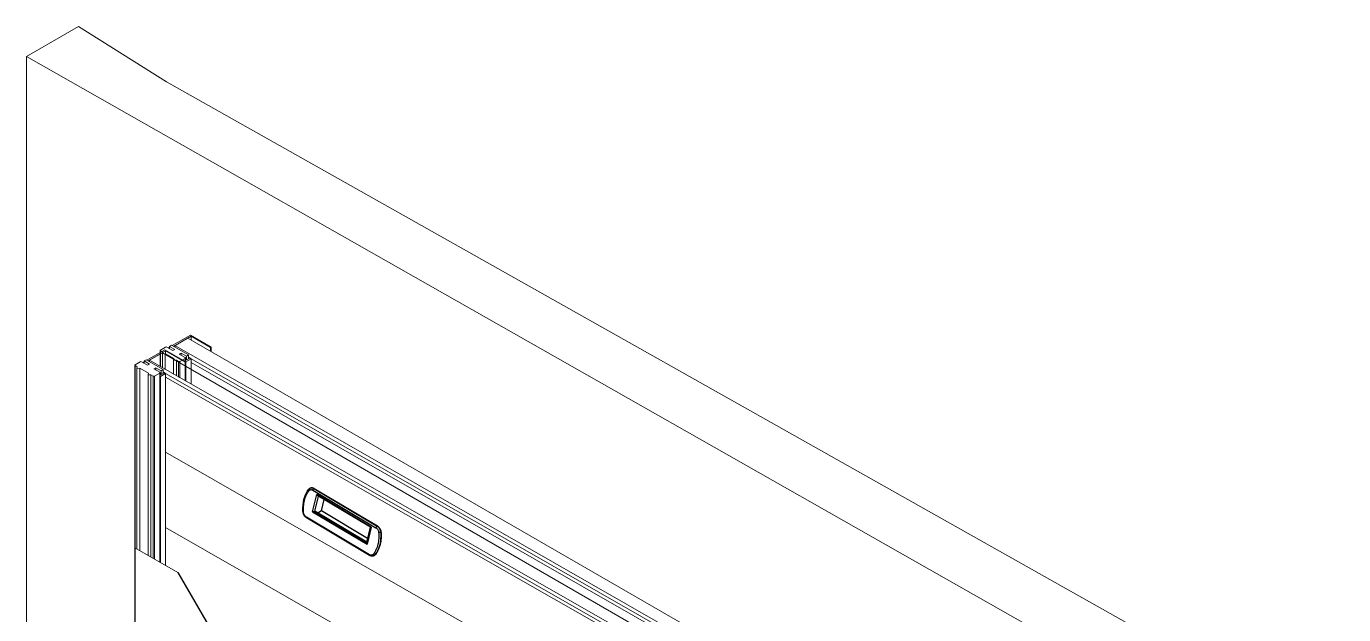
# Model space of a CAD drawing. Header units: millimetres. Extents: x 4892990 to 5673724, y 2128419 to 2381812.
# Drawn here: x 5666905 to 5668279, y 2380496 to 2381109 of the extents above; entities that cross this region are included whole.
import ezdxf

# ---------------------------------------------------------------- set-up
doc = ezdxf.new("R2010")
doc.units = ezdxf.units.MM
doc.header["$LTSCALE"] = 1000
doc.layers.get('0').update_dxf_attribs({"linetype": 'CONTINUOUS'})
doc.layers.add('BYBSE-1_DXF_CONTINUOUS_LINE', color=7, linetype='CONTINUOUS')

msp = doc.modelspace()

# ---------------------------------------------------------------- linework, layer by layer
at = {"color": 7, "linetype": 'Continuous', "lineweight": 15}
for p, q in [((5666905.37, 2381077.9), (5666959.68, 2381109.25)), ((5666959.68, 2381109.25), (5667051.65, 2381051.3)), ((5666905.37, 2381077.9), (5666905.37, 2380450.8)), ((5668224.59, 2380328.57), (5666905.37, 2381077.9)), ((5668278.89, 2380359.92), (5667051.65, 2381051.3)), ((5667076.39, 2380787.31), (5667057.38, 2380776.33)), ((5667077.07, 2380786.13), (5667058.74, 2380775.55)), ((5667073.67, 2380784.17), (5667060.1, 2380776.33)), ((5667897.75, 2380308.44), (5667073.67, 2380784.17)), ((5667076.39, 2380787.31), (5667098.11, 2380774.77)), ((5667077.07, 2380786.13), (5667097.43, 2380774.37)), ((5667077.07, 2380786.13), (5667077.07, 2380782.21)), ((5667049.91, 2380772.02), (5667030.91, 2380761.05)), ((5667050.59, 2380770.85), (5667032.27, 2380760.27)), ((5667047.2, 2380768.89), (5667033.62, 2380761.05)), ((5667044.88, 2380771.24), (5667044.88, 2380754.55)), ((5667045.16, 2380771.63), (5667050.59, 2380774.77)), ((5667047.54, 2380769.48), (5667045.16, 2380770.85)), ((5667045.16, 2380770.85), (5667045.16, 2380754.39)), ((5667047.54, 2380769.48), (5667047.2, 2380767.71)), ((5667871.28, 2380293.16), (5667047.2, 2380768.89)), ((5667049.91, 2380772.02), (5667071.64, 2380759.48)), ((5667050.59, 2380770.85), (5667070.96, 2380759.09)), ((5667050.59, 2380770.85), (5667050.59, 2380766.93)), ((5667051.95, 2380774.77), (5667058.06, 2380771.24)), ((5667054.67, 2380774.77), (5667053.31, 2380773.98)), ((5667054.67, 2380775.55), (5667056.7, 2380776.73)), ((5667060.1, 2380772.41), (5667054.67, 2380775.55)), ((5667054.67, 2380775.55), (5667054.67, 2380773.2)), ((5667056.7, 2380776.73), (5667074.35, 2380766.54)), ((5667058.06, 2380771.24), (5667060.1, 2380772.41)), ((5667060.1, 2380776.33), (5667060.1, 2380774.77)), ((5667887.73, 2380302.66), (5667060.1, 2380776.33)), ((5667064.85, 2380767.32), (5667066.89, 2380768.5)), ((5667066.89, 2380768.5), (5667072.32, 2380765.36)), ((5667066.89, 2380768.5), (5667066.89, 2380766.14)), ((5667097.43, 2380774.37), (5667098.11, 2380774.77)), ((5667097.43, 2380774.37), (5667097.43, 2380770.45)), ((5667098.11, 2380774.77), (5667098.11, 2380770.06)), ((5667018.41, 2380755.96), (5667018.41, 2380565.59)), ((5667018.69, 2380756.35), (5667024.12, 2380759.48)), ((5667021.06, 2380754.19), (5667018.69, 2380755.56)), ((5667018.69, 2380755.56), (5667018.69, 2380565.42)), ((5667025.48, 2380759.48), (5667031.59, 2380755.96)), ((5667028.19, 2380759.48), (5667026.84, 2380758.7)), ((5667028.19, 2380760.27), (5667030.23, 2380761.44)), ((5667033.62, 2380757.13), (5667028.19, 2380760.27)), ((5667028.19, 2380760.27), (5667028.19, 2380757.92)), ((5667030.23, 2380761.44), (5667047.88, 2380751.25)), ((5667031.59, 2380755.96), (5667033.62, 2380757.13)), ((5667033.62, 2380761.05), (5667033.62, 2380759.48)), ((5667687.79, 2380387.52), (5667033.62, 2380761.05)), ((5667047.2, 2380767.71), (5667050.25, 2380767.91)), ((5667047.2, 2380767.71), (5667047.2, 2380753.21)), ((5667059.08, 2380762.81), (5667050.25, 2380767.91)), ((5667050.25, 2380767.91), (5667050.25, 2380751.45)), ((5667058.74, 2380761.05), (5667059.08, 2380762.81)), ((5667061.79, 2380761.25), (5667058.74, 2380761.05)), ((5667058.74, 2380761.05), (5667058.74, 2380746.55)), ((5667064.17, 2380759.87), (5667061.79, 2380761.25)), ((5667061.79, 2380761.25), (5667061.79, 2380744.79)), ((5667064.17, 2380743.42), (5667064.17, 2380759.87)), ((5667070.96, 2380763.79), (5667064.85, 2380767.32)), ((5667065.53, 2380759.87), (5667070.96, 2380763.01)), ((5667065.53, 2380759.87), (5667065.53, 2380742.63)), ((5667070.96, 2380739.5), (5667070.96, 2380763.01)), ((5667071.64, 2380759.48), (5667070.96, 2380759.87)), ((5667070.96, 2380759.09), (5667071.64, 2380759.48)), ((5667070.96, 2380759.09), (5667070.96, 2380755.17)), ((5667071.24, 2380760.27), (5667071.24, 2380763.4)), ((5667071.24, 2380761.28), (5667071.64, 2380761.05)), ((5667071.64, 2380761.05), (5667075.03, 2380763.01)), ((5667077.07, 2380762.62), (5667071.64, 2380759.48)), ((5667071.64, 2380759.48), (5667071.64, 2380739.1)), ((5667071.64, 2380759.48), (5667071.64, 2380754.78)), ((5667072.32, 2380765.36), (5667074.35, 2380766.54)), ((5667072.32, 2380765.36), (5667072.32, 2380761.44)), ((5667074.35, 2380766.54), (5667074.35, 2380762.62)), ((5667074.35, 2380764.18), (5667077.07, 2380762.62)), ((5667075.03, 2380763.01), (5667074.35, 2380763.4)), ((5667077.07, 2380762.62), (5667077.07, 2380735.97)), ((5667863.29, 2380312.85), (5667077.07, 2380762.62)), ((5667858.54, 2380311.67), (5667077.07, 2380758.7)), ((5667021.06, 2380754.19), (5667020.73, 2380752.43)), ((5667020.73, 2380752.43), (5667023.78, 2380752.62)), ((5667020.73, 2380752.43), (5667020.73, 2380564.26)), ((5667032.6, 2380747.53), (5667023.78, 2380752.62)), ((5667023.78, 2380752.62), (5667023.78, 2380562.5)), ((5667032.27, 2380745.77), (5667032.6, 2380747.53)), ((5667035.32, 2380745.96), (5667032.27, 2380745.77)), ((5667032.27, 2380745.77), (5667032.27, 2380557.64)), ((5667037.7, 2380744.59), (5667035.32, 2380745.96)), ((5667035.32, 2380745.96), (5667035.32, 2380555.89)), ((5667037.7, 2380554.52), (5667037.7, 2380744.59)), ((5667038.37, 2380752.04), (5667040.41, 2380753.21)), ((5667044.48, 2380748.51), (5667038.37, 2380752.04)), ((5667039.05, 2380744.59), (5667044.48, 2380747.73)), ((5667039.05, 2380744.59), (5667039.05, 2380553.74)), ((5667040.41, 2380753.21), (5667045.84, 2380750.08)), ((5667040.41, 2380753.21), (5667040.41, 2380750.86)), ((5667044.48, 2380550.63), (5667044.48, 2380747.73)), ((5667045.16, 2380744.2), (5667044.48, 2380744.59)), ((5667044.77, 2380744.98), (5667044.77, 2380748.12)), ((5667044.77, 2380746), (5667045.16, 2380745.77)), ((5667045.16, 2380745.77), (5667048.56, 2380747.73)), ((5667050.59, 2380747.33), (5667045.16, 2380744.2)), ((5667045.16, 2380744.2), (5667045.16, 2380550.24)), ((5667045.84, 2380750.08), (5667047.88, 2380751.25)), ((5667045.84, 2380750.08), (5667045.84, 2380746.16)), ((5667047.88, 2380751.25), (5667047.88, 2380747.33)), ((5667047.88, 2380748.9), (5667050.59, 2380747.33)), ((5667048.56, 2380747.73), (5667047.88, 2380748.12)), ((5667050.59, 2380747.33), (5667050.59, 2380547.13)), ((5667689.56, 2380382.57), (5667050.59, 2380747.33)), ((5667690.3, 2380378.23), (5667050.59, 2380743.41)), ((5667827.04, 2380220.9), (5667050.59, 2380665.03)), ((5667827.04, 2380142.52), (5667050.59, 2380586.64)), ((5667063.42, 2380539.77), (5667018.41, 2380565.59))]:
    msp.add_line(p, q, dxfattribs=at)
at = {"ltscale": 4}
for p, q in [((5667018.41, 2380565.59), (5667018.41, 2380426.73)), ((5667063.42, 2380539.77), (5667115.46, 2380449.92))]:
    msp.add_line(p, q, dxfattribs=at)
at = {"color": 7, "linetype": 'Continuous', "lineweight": 15}
for centre, radius, start, end in [((5667045.31, 2380771.24), 0.419, 110.78342, 249.21658), ((5667051.27, 2380773.46), 1.48, 62.60967, 117.39033), ((5667018.84, 2380755.96), 0.419, 110.78342, 249.21658), ((5667024.8, 2380758.17), 1.48, 62.60967, 117.39033), ((5667064.85, 2380761.18), 1.48, 242.60967, 297.39033), ((5667070.81, 2380763.4), 0.419, 290.78342, 69.21658), ((5667038.37, 2380745.9), 1.48, 242.60967, 297.39033), ((5667044.34, 2380748.12), 0.419, 290.78342, 69.21658)]:
    msp.add_arc(centre, radius, start, end, dxfattribs=at)
at = {"layer": 'BYBSE-1_DXF_CONTINUOUS_LINE', "color": 7, "linetype": 'Continuous'}
for p, q in [((5667201.21, 2380627.71), (5667200.83, 2380627.47)), ((5667203.73, 2380603.1), (5667208.11, 2380621.08)), ((5667204.14, 2380625.52), (5667269.89, 2380586.26)), ((5667205.64, 2380627.46), (5667205.26, 2380627.21)), ((5667205.26, 2380627.21), (5667271.01, 2380587.95)), ((5667205.64, 2380627.46), (5667271.39, 2380588.2)), ((5667206.34, 2380603.5), (5667210.13, 2380619.07)), ((5667265.04, 2380587.07), (5667208.11, 2380621.08)), ((5667264.05, 2380586.87), (5667209.34, 2380619.55)), ((5667205.74, 2380603.48), (5667260.15, 2380570.98)), ((5667205.91, 2380603.51), (5667260.19, 2380571.08)), ((5667260.23, 2380571.3), (5667206.31, 2380603.51)), ((5667212.96, 2380603.94), (5667209.43, 2380601.65)), ((5667212.96, 2380603.94), (5667215.81, 2380615.68)), ((5667261.17, 2380575.15), (5667212.96, 2380603.94)), ((5667263.07, 2380558.25), (5667197.33, 2380597.51)), ((5667263.17, 2380557.55), (5667197.42, 2380596.82)), ((5667203.73, 2380603.1), (5667260.67, 2380569.1)), ((5667264.02, 2380586.88), (5667260.15, 2380570.97)), ((5667265.04, 2380587.07), (5667260.67, 2380569.1)), ((5667271.39, 2380588.2), (5667271.01, 2380587.95)), ((5667275.09, 2380582.33), (5667274.7, 2380582.08)), ((5667268.45, 2380557.64), (5667268.06, 2380557.39)), ((5667269.27, 2380558.41), (5667268.88, 2380558.16))]:
    msp.add_line(p, q, dxfattribs=at)
for centre, radius, start, end in [((5667200.35, 2380626.15), 0.647, 143.09251, 150.15111), ((5667202.54, 2380624.83), 3.14, 114.71924, 122.99568), ((5667202.56, 2380624.79), 3.19, 111.00227, 114.71984), ((5667266.36, 2380560.01), 3.12, 303.01264, 307.23309), ((5667266.35, 2380560.03), 3.15, 307.2399, 311.21221), ((5667266.71, 2380560.3), 3.17, 303.09692, 315.25973), ((5667248.32, 2380573.58), 25.71, 323.13507, 324.04255), ((5667266.61, 2380560.4), 3.32, 315.27424, 323.14798)]:
    msp.add_arc(centre, radius, start, end, dxfattribs=at)
for points, knots in [([(5667193.92, 2380602.39), (5667193.72, 2380604.65), (5667193.65, 2380609.11), (5667194.6, 2380615.57), (5667196.6, 2380621.46), (5667198.65, 2380624.96), (5667199.84, 2380626.54)], [0, 0, 0, 0, 0.2687507, 0.5244558, 0.7675408, 1, 1, 1, 1]), ([(5667194.52, 2380601.97), (5667194.32, 2380604.16), (5667194.25, 2380608.45), (5667195.16, 2380614.66), (5667197.07, 2380620.29), (5667199.03, 2380623.63), (5667200.15, 2380625.13)], [0, 0, 0, 0, 0.2705888, 0.526989, 0.7694555, 1, 1, 1, 1]), ([(5667200.15, 2380625.13), (5667200.05, 2380625.23), (5667199.88, 2380625.45), (5667199.72, 2380625.81), (5667199.68, 2380626.16), (5667199.74, 2380626.38), (5667199.79, 2380626.47)], [0, 0, 0, 0, 0.2903375, 0.5556665, 0.7902584, 1, 1, 1, 1]), ([(5667199.84, 2380626.54), (5667199.97, 2380626.72), (5667200.28, 2380627.06), (5667200.64, 2380627.34), (5667200.83, 2380627.47)], [0, 0, 0, 0, 0.5009986, 1, 1, 1, 1]), ([(5667200.15, 2380625.13), (5667200.25, 2380625.27), (5667200.49, 2380625.52), (5667200.91, 2380625.82), (5667201.38, 2380626.02), (5667202.09, 2380626.15), (5667203.06, 2380626.06), (5667203.79, 2380625.73), (5667204.14, 2380625.52)], [0, 0, 0, 0, 0.1166808, 0.2317476, 0.3475708, 0.4665596, 0.7199032, 1, 1, 1, 1]), ([(5667201.21, 2380627.71), (5667201.5, 2380627.91), (5667202.18, 2380628.2), (5667203.32, 2380628.29), (5667204.51, 2380628.04), (5667205.27, 2380627.68), (5667205.64, 2380627.46)], [0, 0, 0, 0, 0.2268499, 0.4650398, 0.7220525, 1, 1, 1, 1]), ([(5667201.41, 2380627.76), (5667201.7, 2380627.87), (5667202.32, 2380628.02), (5667203.29, 2380627.98), (5667204.3, 2380627.72), (5667204.94, 2380627.4), (5667205.26, 2380627.21)], [0, 0, 0, 0, 0.2276838, 0.4682451, 0.7254807, 1, 1, 1, 1]), ([(5667204.14, 2380625.52), (5667204.18, 2380625.69), (5667204.31, 2380626.03), (5667204.57, 2380626.5), (5667204.88, 2380626.91), (5667205.13, 2380627.13), (5667205.26, 2380627.21)], [0, 0, 0, 0, 0.2474259, 0.5193356, 0.7809739, 1, 1, 1, 1]), ([(5667209.34, 2380619.54), (5667209.21, 2380619.62), (5667208.96, 2380619.82), (5667208.52, 2380620.32), (5667208.25, 2380620.76), (5667208.11, 2380621.08)], [0, 0, 0, 0, 0.230471, 0.477407, 1, 1, 1, 1]), ([(5667203.73, 2380603.1), (5667203.88, 2380603.12), (5667204.2, 2380603.17), (5667204.69, 2380603.27), (5667205.21, 2380603.38), (5667205.56, 2380603.46), (5667205.74, 2380603.48)], [0, 0, 0, 0, 0.2213624, 0.4704968, 0.7382317, 1, 1, 1, 1]), ([(5667205.74, 2380603.48), (5667205.75, 2380603.48), (5667205.81, 2380603.49), (5667205.86, 2380603.5), (5667205.91, 2380603.51)], [0, 0, 0, 0, 0.2543782, 1, 1, 1, 1]), ([(5667205.91, 2380603.51), (5667205.99, 2380603.52), (5667206.12, 2380603.55), (5667206.26, 2380603.54), (5667206.31, 2380603.51)], [0, 0, 0, 0, 0.5965311, 1, 1, 1, 1]), ([(5667197.42, 2380596.82), (5667196.94, 2380597.11), (5667196.04, 2380597.82), (5667194.97, 2380599.17), (5667194.22, 2380600.71), (5667193.97, 2380601.83), (5667193.92, 2380602.39)], [0, 0, 0, 0, 0.247102, 0.5008333, 0.7540962, 1, 1, 1, 1]), ([(5667194.52, 2380601.97), (5667194.43, 2380601.99), (5667194.28, 2380602.03), (5667194.09, 2380602.13), (5667193.96, 2380602.24), (5667193.92, 2380602.34), (5667193.92, 2380602.39)], [0, 0, 0, 0, 0.3283887, 0.6016675, 0.8196561, 1, 1, 1, 1]), ([(5667197.33, 2380597.51), (5667196.94, 2380597.74), (5667196.22, 2380598.32), (5667195.36, 2380599.4), (5667194.76, 2380600.64), (5667194.55, 2380601.53), (5667194.52, 2380601.97)], [0, 0, 0, 0, 0.2454308, 0.501316, 0.7564997, 1, 1, 1, 1]), ([(5667197.33, 2380597.51), (5667197.31, 2380597.43), (5667197.28, 2380597.29), (5667197.28, 2380597.08), (5667197.32, 2380596.92), (5667197.39, 2380596.84), (5667197.42, 2380596.82)], [0, 0, 0, 0, 0.3324861, 0.6071563, 0.8236101, 1, 1, 1, 1]), ([(5667265.04, 2380587.07), (5667264.93, 2380587.03), (5667264.71, 2380586.97), (5667264.46, 2380586.9), (5667264.29, 2380586.87), (5667264.18, 2380586.86), (5667264.11, 2380586.85), (5667264.06, 2380586.86), (5667264.05, 2380586.87)], [0, 0, 0, 0, 0.3578692, 0.6532848, 0.7734682, 0.8726289, 0.9485038, 1, 1, 1, 1]), ([(5667272.7, 2380581.8), (5667272.89, 2380579.61), (5667272.96, 2380575.32), (5667272.06, 2380569.11), (5667270.15, 2380563.48), (5667268.19, 2380560.14), (5667267.07, 2380558.64)], [0, 0, 0, 0, 0.2705888, 0.526989, 0.7694555, 1, 1, 1, 1]), ([(5667274.7, 2380582.08), (5667274.9, 2380579.86), (5667274.98, 2380575.5), (5667274.08, 2380569.2), (5667272.19, 2380563.45), (5667270.24, 2380560.03), (5667269.12, 2380558.49)], [0, 0, 0, 0, 0.2702344, 0.5265665, 0.7691982, 1, 1, 1, 1]), ([(5667275.09, 2380582.33), (5667275.29, 2380580.07), (5667275.36, 2380575.64), (5667274.42, 2380569.23), (5667272.45, 2380563.41), (5667270.43, 2380559.96), (5667269.27, 2380558.41)], [0, 0, 0, 0, 0.2705889, 0.526989, 0.7694554, 1, 1, 1, 1]), ([(5667269.89, 2380586.26), (5667269.93, 2380586.42), (5667270.06, 2380586.76), (5667270.32, 2380587.23), (5667270.63, 2380587.64), (5667270.88, 2380587.86), (5667271.01, 2380587.95)], [0, 0, 0, 0, 0.2474259, 0.5193356, 0.7809739, 1, 1, 1, 1]), ([(5667269.89, 2380586.26), (5667270.27, 2380586.03), (5667270.99, 2380585.45), (5667271.85, 2380584.37), (5667272.46, 2380583.13), (5667272.66, 2380582.24), (5667272.7, 2380581.8)], [0, 0, 0, 0, 0.2454308, 0.501316, 0.7564997, 1, 1, 1, 1]), ([(5667271.01, 2380587.95), (5667271.51, 2380587.65), (5667272.46, 2380586.89), (5667273.59, 2380585.47), (5667274.38, 2380583.84), (5667274.65, 2380582.66), (5667274.7, 2380582.08)], [0, 0, 0, 0, 0.2454335, 0.501316, 0.756497, 1, 1, 1, 1]), ([(5667271.39, 2380588.2), (5667271.89, 2380587.89), (5667272.84, 2380587.14), (5667273.97, 2380585.72), (5667274.77, 2380584.09), (5667275.04, 2380582.91), (5667275.09, 2380582.33)], [0, 0, 0, 0, 0.2454404, 0.5013158, 0.7564902, 1, 1, 1, 1]), ([(5667272.7, 2380581.8), (5667272.87, 2380581.76), (5667273.23, 2380581.73), (5667273.77, 2380581.76), (5667274.27, 2380581.87), (5667274.58, 2380582), (5667274.7, 2380582.08)], [0, 0, 0, 0, 0.2490464, 0.5209774, 0.7817367, 1, 1, 1, 1]), ([(5667260.15, 2380570.97), (5667260.14, 2380570.91), (5667260.12, 2380570.78), (5667260.14, 2380570.48), (5667260.22, 2380570.07), (5667260.4, 2380569.57), (5667260.57, 2380569.25), (5667260.67, 2380569.1)], [0, 0, 0, 0, 0.0922619, 0.2023431, 0.453046, 0.7233377, 1, 1, 1, 1]), ([(5667263.07, 2380558.25), (5667263.06, 2380558.17), (5667263.03, 2380558.02), (5667263.03, 2380557.81), (5667263.07, 2380557.65), (5667263.14, 2380557.58), (5667263.17, 2380557.55)], [0, 0, 0, 0, 0.3324861, 0.6071563, 0.8236101, 1, 1, 1, 1]), ([(5667267.07, 2380558.64), (5667266.96, 2380558.5), (5667266.73, 2380558.25), (5667266.31, 2380557.95), (5667265.83, 2380557.75), (5667265.13, 2380557.61), (5667264.15, 2380557.71), (5667263.43, 2380558.04), (5667263.07, 2380558.25)], [0, 0, 0, 0, 0.1166808, 0.2317476, 0.3475708, 0.4665596, 0.7199032, 1, 1, 1, 1]), ([(5667268.06, 2380557.39), (5667267.72, 2380557.17), (5667266.94, 2380556.82), (5667265.66, 2380556.7), (5667264.37, 2380556.95), (5667263.56, 2380557.32), (5667263.17, 2380557.55)], [0, 0, 0, 0, 0.2413058, 0.4861203, 0.7380797, 1, 1, 1, 1]), ([(5667267.07, 2380558.64), (5667267.2, 2380558.51), (5667267.49, 2380558.27), (5667267.98, 2380558.06), (5667268.47, 2380558), (5667268.77, 2380558.09), (5667268.88, 2380558.16)], [0, 0, 0, 0, 0.2798866, 0.5506851, 0.7928999, 1, 1, 1, 1]), ([(5667268.88, 2380558.16), (5667268.85, 2380558.11), (5667268.71, 2380557.94), (5667268.55, 2380557.77), (5667268.42, 2380557.66)], [0, 0, 0, 0, 0.2523521, 1, 1, 1, 1])]:
    msp.add_open_spline(points, degree=3, knots=knots, dxfattribs=at)

doc.saveas('drawing.dxf')
